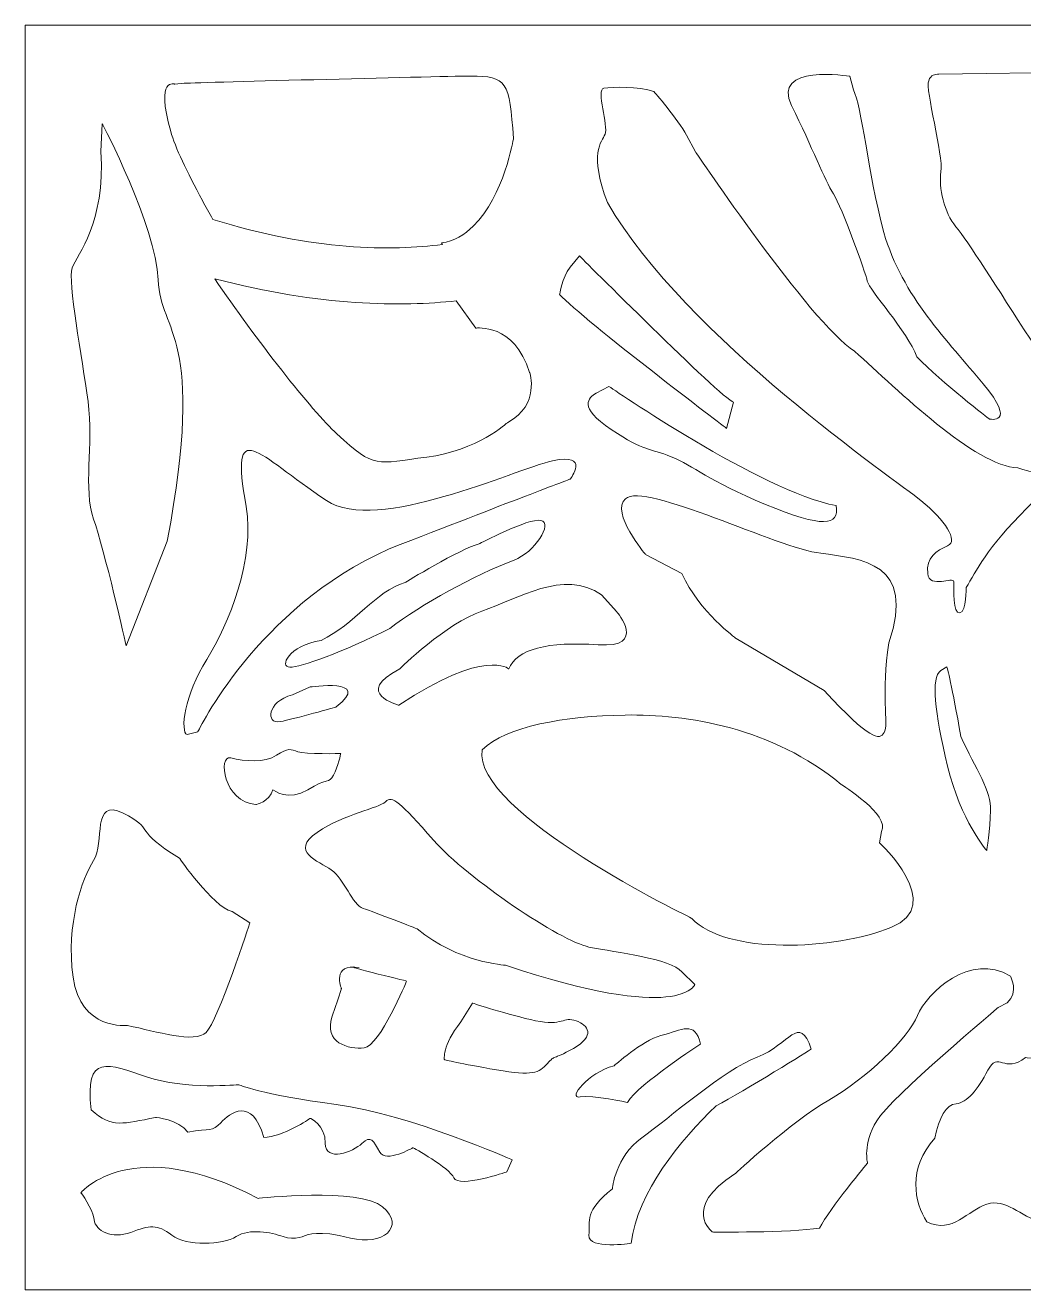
# Model space of a CAD drawing. Header units: centimetres. Extents: x -17.7 to -1.9, y -4 to 9.5.
# Drawn here: x -17.72 to -12.76, y -3.98 to 2.3 of the extents above; entities that cross this region are included whole.
import ezdxf

# ---------------------------------------------------------------- set-up
doc = ezdxf.new("R2010")
doc.units = ezdxf.units.CM
doc.header["$MEASUREMENT"] = 0
doc.layers.add('layer 1', color=7, linetype='Continuous')

msp = doc.modelspace()

# ---------------------------------------------------------------- linework, layer by layer
at = {"layer": 'layer 1', "color": 7, "lineweight": 9}
for points, knots in [([(-10.51266, 2.30344), (-10.51266, 2.30344), (-10.51205, 2.30344), (-10.51205, 2.30344), (-10.51205, 2.30344), (-10.51205, 2.30344), (-1.86675, 2.30344), (-1.86675, 2.30344), (-1.86675, 2.30344), (-1.86675, 2.30344), (-1.86675, -3.98414), (-1.86675, -3.98414), (-1.86675, -3.98414), (-1.86675, -3.98414), (-10.51246, -3.98414), (-10.51246, -3.98414), (-10.51246, -3.98414), (-10.51246, -3.98414), (-10.51266, -3.98414), (-10.51266, -3.98414), (-10.51266, -3.98414), (-10.51266, -3.98414), (-17.72387, -3.98414), (-17.72387, -3.98414), (-17.72387, -3.98414), (-17.72387, -3.98414), (-17.72387, 2.30344), (-17.72387, 2.30344), (-17.72387, 2.30344), (-17.72387, 2.30344), (-10.51266, 2.30344), (-10.51266, 2.30344)], [0, 0, 0, 0, 0.1111111, 0.1111111, 0.1111111, 0.1111111, 0.2222222, 0.2222222, 0.2222222, 0.2222222, 0.3333333, 0.3333333, 0.3333333, 0.3333333, 0.4444444, 0.4444444, 0.4444444, 0.4444444, 0.5555556, 0.5555556, 0.5555556, 0.5555556, 0.6666667, 0.6666667, 0.6666667, 0.6666667, 0.7777778, 0.7777778, 0.7777778, 0.7777778, 1, 1, 1, 1]), ([(-13.60629, 1.98319), (-13.60629, 1.98319), (-13.62361, 2.05002), (-13.62361, 2.05002), (-13.62361, 2.05002), (-13.62361, 2.05002), (-14.01762, 2.11267), (-13.91371, 1.90383), (-13.91371, 1.90383), (-13.80979, 1.69498), (-13.74918, 1.53208), (-13.70587, 1.46525), (-13.70587, 1.46525), (-13.66258, 1.39842), (-13.54567, 1.07262), (-13.53701, 1.03085), (-13.53701, 1.03085), (-13.52835, 0.98908), (-13.33784, 0.78024), (-13.29021, 0.65493), (-13.29021, 0.65493), (-13.16465, 0.52545), (-12.93084, 0.34584), (-12.93084, 0.34584), (-12.93084, 0.34584), (-12.93084, 0.34584), (-12.78795, 0.31242), (-12.96114, 0.52127), (-12.96114, 0.52127), (-13.13434, 0.73012), (-13.36382, 0.95567), (-13.45475, 1.27312), (-13.45475, 1.27312), (-13.53701, 1.58638), (-13.56299, 1.89547), (-13.60629, 1.98319)], [0, 0, 0, 0, 0.1, 0.1, 0.1, 0.1, 0.2, 0.2, 0.2, 0.2, 0.3, 0.3, 0.3, 0.3, 0.4, 0.4, 0.4, 0.4, 0.5, 0.5, 0.5, 0.5, 0.6, 0.6, 0.6, 0.6, 0.7, 0.7, 0.7, 0.7, 0.8, 0.8, 0.8, 0.8, 1, 1, 1, 1]), ([(-13.23134, 2.02788), (-13.22076, 2.05975), (-13.20186, 2.05823), (-13.18083, 2.06043), (-13.18083, 2.06043), (-13.18083, 2.06043), (-11.77297, 2.07996), (-11.77297, 2.07996), (-11.77297, 2.07996), (-11.77297, 2.07996), (-11.6854, 2.07344), (-11.83023, 1.82606), (-11.83023, 1.82606), (-12.00199, 1.60147), (-12.1704, 1.40941), (-12.28828, 1.13274), (-12.28828, 1.13274), (-12.40617, 0.85606), (-12.43985, 0.66401), (-12.46342, 0.62169), (-12.46342, 0.62169), (-12.48699, 0.57937), (-12.4971, 0.53055), (-12.4971, 0.53055), (-12.4971, 0.53055), (-12.4971, 0.53055), (-12.56446, 0.49149), (-12.72613, 0.74213), (-12.72613, 0.74213), (-12.88781, 0.99276), (-13.03936, 1.23363), (-13.09662, 1.302), (-13.09662, 1.302), (-13.15388, 1.37035), (-13.1842, 1.49731), (-13.17072, 1.57542), (-13.17072, 1.57542), (-13.15724, 1.65355), (-13.25155, 1.98882), (-13.23134, 2.02788)], [0, 0, 0, 0, 0.0909091, 0.0909091, 0.0909091, 0.0909091, 0.1818182, 0.1818182, 0.1818182, 0.1818182, 0.2727273, 0.2727273, 0.2727273, 0.2727273, 0.3636364, 0.3636364, 0.3636364, 0.3636364, 0.4545455, 0.4545455, 0.4545455, 0.4545455, 0.5454545, 0.5454545, 0.5454545, 0.5454545, 0.6363636, 0.6363636, 0.6363636, 0.6363636, 0.7272727, 0.7272727, 0.7272727, 0.7272727, 0.8181818, 0.8181818, 0.8181818, 0.8181818, 1, 1, 1, 1]), ([(-16.98015, 2.01054), (-16.98015, 2.01054), (-16.93353, 2.01553), (-16.93353, 2.01553), (-16.93353, 2.01553), (-16.93353, 2.01553), (-15.69019, 2.05052), (-15.50887, 2.05052), (-15.50887, 2.05052), (-15.32755, 2.05052), (-15.3172, 2.02553), (-15.29647, 1.74066), (-15.29647, 1.74066), (-15.29647, 1.74066), (-15.34355, 1.4532), (-15.49625, 1.30445), (-15.49625, 1.30445), (-15.53978, 1.26205), (-15.59187, 1.23089), (-15.65393, 1.22091), (-15.65393, 1.22091), (-15.65393, 1.22091), (-15.64952, 1.21374), (-15.64952, 1.21374), (-15.64952, 1.21374), (-15.90097, 1.18132), (-16.29223, 1.18097), (-16.7911, 1.33828), (-16.7911, 1.33828), (-16.80927, 1.37036), (-16.82676, 1.40186), (-16.84342, 1.43254), (-16.84342, 1.43254), (-16.92014, 1.57388), (-16.97877, 1.69743), (-17.00088, 1.77565), (-17.00088, 1.77565), (-17.07859, 2.05052), (-16.98015, 2.01054), (-16.98015, 2.01054)], [0, 0, 0, 0, 0.0909091, 0.0909091, 0.0909091, 0.0909091, 0.1818182, 0.1818182, 0.1818182, 0.1818182, 0.2727273, 0.2727273, 0.2727273, 0.2727273, 0.3636364, 0.3636364, 0.3636364, 0.3636364, 0.4545455, 0.4545455, 0.4545455, 0.4545455, 0.5454545, 0.5454545, 0.5454545, 0.5454545, 0.6363636, 0.6363636, 0.6363636, 0.6363636, 0.7272727, 0.7272727, 0.7272727, 0.7272727, 0.8181818, 0.8181818, 0.8181818, 0.8181818, 1, 1, 1, 1]), ([(-14.43629, 1.75623), (-14.43629, 1.75623), (-14.39082, 1.67375), (-14.39082, 1.67375), (-14.39082, 1.67375), (-14.39082, 1.67375), (-13.82479, 0.82884), (-13.60062, 0.68259), (-13.60062, 0.68259), (-13.38205, 0.4876), (-13.00096, 0.10845), (-12.78799, 0.10304), (-12.78799, 0.10304), (-12.65348, 0.04889), (-12.54139, 0.10307), (-12.74315, -0.09734), (-12.74315, -0.09734), (-12.94491, -0.29776), (-12.99534, -0.41149), (-13.04578, -0.49274), (-13.04578, -0.49274), (-13.04578, -0.49274), (-13.04238, -0.61041), (-13.07694, -0.61875), (-13.07694, -0.61875), (-13.1115, -0.62711), (-13.10718, -0.49349), (-13.10718, -0.46426), (-13.10718, -0.46426), (-13.10718, -0.43502), (-13.22816, -0.50184), (-13.2368, -0.42251), (-13.2368, -0.42251), (-13.24545, -0.34317), (-13.19361, -0.30976), (-13.13743, -0.28471), (-13.13743, -0.28471), (-13.08126, -0.25966), (-13.15039, -0.15946), (-13.27136, -0.05924), (-13.27136, -0.05924), (-13.39233, 0.04097), (-14.43629, 0.74678), (-14.82942, 1.4216), (-14.82942, 1.4216), (-14.92192, 1.667), (-14.85833, 1.72277), (-14.84098, 1.76181), (-14.84098, 1.76181), (-14.82364, 1.80085), (-14.88723, 1.9849), (-14.84676, 1.99047), (-14.84676, 1.99047), (-14.80629, 1.99605), (-14.67333, 2.00162), (-14.59817, 1.97374), (-14.59817, 1.97374), (-14.59817, 1.97374), (-14.47676, 1.83431), (-14.43629, 1.75623)], [0, 0, 0, 0, 0.0625, 0.0625, 0.0625, 0.0625, 0.125, 0.125, 0.125, 0.125, 0.1875, 0.1875, 0.1875, 0.1875, 0.25, 0.25, 0.25, 0.25, 0.3125, 0.3125, 0.3125, 0.3125, 0.375, 0.375, 0.375, 0.375, 0.4375, 0.4375, 0.4375, 0.4375, 0.5, 0.5, 0.5, 0.5, 0.5625, 0.5625, 0.5625, 0.5625, 0.625, 0.625, 0.625, 0.625, 0.6875, 0.6875, 0.6875, 0.6875, 0.75, 0.75, 0.75, 0.75, 0.8125, 0.8125, 0.8125, 0.8125, 0.875, 0.875, 0.875, 0.875, 1, 1, 1, 1]), ([(-17.34766, 1.67601), (-17.34766, 1.67601), (-17.34103, 1.81421), (-17.34103, 1.81421), (-17.34103, 1.81421), (-17.34103, 1.81421), (-17.0741, 1.30757), (-17.06311, 1.03705), (-17.06311, 1.03705), (-17.05212, 0.76653), (-16.82355, 0.77464), (-17.01797, -0.26121), (-17.01797, -0.26121), (-17.01797, -0.26121), (-17.22223, -0.78188), (-17.22223, -0.78188), (-17.22223, -0.78188), (-17.22223, -0.78188), (-17.33014, -0.30445), (-17.38408, -0.15217), (-17.38408, -0.15217), (-17.43802, 0.00012), (-17.38259, 0.21246), (-17.41192, 0.43297), (-17.41192, 0.43297), (-17.44125, 0.65348), (-17.51478, 1.02962), (-17.49016, 1.09784), (-17.49016, 1.09784), (-17.46555, 1.16607), (-17.32494, 1.31727), (-17.34766, 1.67601)], [0, 0, 0, 0, 0.1111111, 0.1111111, 0.1111111, 0.1111111, 0.2222222, 0.2222222, 0.2222222, 0.2222222, 0.3333333, 0.3333333, 0.3333333, 0.3333333, 0.4444444, 0.4444444, 0.4444444, 0.4444444, 0.5555556, 0.5555556, 0.5555556, 0.5555556, 0.6666667, 0.6666667, 0.6666667, 0.6666667, 0.7777778, 0.7777778, 0.7777778, 0.7777778, 1, 1, 1, 1]), ([(-15.01463, 1.10019), (-15.01463, 1.10019), (-14.96784, 1.15662), (-14.96784, 1.15662), (-14.96784, 1.15662), (-14.96784, 1.15662), (-14.26587, 0.45123), (-14.20153, 0.42866), (-14.20153, 0.42866), (-14.20153, 0.42866), (-14.23662, 0.29887), (-14.23662, 0.29887), (-14.23662, 0.29887), (-14.23662, 0.29887), (-14.94444, 0.83496), (-15.06728, 0.96476), (-15.06728, 0.96476), (-15.06728, 0.96476), (-15.05558, 1.0494), (-15.01463, 1.10019)], [0, 0, 0, 0, 0.1666667, 0.1666667, 0.1666667, 0.1666667, 0.3333333, 0.3333333, 0.3333333, 0.3333333, 0.5, 0.5, 0.5, 0.5, 0.6666667, 0.6666667, 0.6666667, 0.6666667, 1, 1, 1, 1]), ([(-15.5817, 0.93309), (-15.5817, 0.93309), (-15.48289, 0.79783), (-15.48289, 0.79783), (-15.48289, 0.79783), (-15.48289, 0.79783), (-15.29231, 0.82438), (-15.21608, 0.57656), (-15.21608, 0.57656), (-15.21608, 0.57656), (-15.16163, 0.41725), (-15.32498, 0.32874), (-15.32498, 0.32874), (-15.32498, 0.32874), (-15.47744, 0.18713), (-15.72791, 0.15615), (-15.72791, 0.15615), (-15.97838, 0.12517), (-15.98382, 0.0942), (-16.17439, 0.27121), (-16.17439, 0.27121), (-16.29897, 0.38692), (-16.57941, 0.74278), (-16.78154, 1.04337), (-16.78154, 1.04337), (-16.25722, 0.90408), (-15.84599, 0.90438), (-15.5817, 0.93309)], [0, 0, 0, 0, 0.125, 0.125, 0.125, 0.125, 0.25, 0.25, 0.25, 0.25, 0.375, 0.375, 0.375, 0.375, 0.5, 0.5, 0.5, 0.5, 0.625, 0.625, 0.625, 0.625, 0.75, 0.75, 0.75, 0.75, 1, 1, 1, 1]), ([(-14.88594, 0.47381), (-14.88594, 0.47381), (-14.8216, 0.50766), (-14.8216, 0.50766), (-14.8216, 0.50766), (-14.8216, 0.50766), (-14.06113, -0.01714), (-13.6926, -0.08486), (-13.6926, -0.08486), (-13.67505, -0.18644), (-13.75695, -0.19772), (-14.04358, -0.07922), (-14.04358, -0.07922), (-14.33022, 0.03929), (-14.40042, 0.11265), (-14.51156, 0.15779), (-14.51156, 0.15779), (-14.6227, 0.20294), (-14.64025, 0.18037), (-14.80989, 0.29322), (-14.80989, 0.29322), (-14.97954, 0.40609), (-14.92104, 0.45123), (-14.88594, 0.47381)], [0, 0, 0, 0, 0.1428571, 0.1428571, 0.1428571, 0.1428571, 0.2857143, 0.2857143, 0.2857143, 0.2857143, 0.4285714, 0.4285714, 0.4285714, 0.4285714, 0.5714286, 0.5714286, 0.5714286, 0.5714286, 0.7142857, 0.7142857, 0.7142857, 0.7142857, 1, 1, 1, 1]), ([(-16.91927, -1.22352), (-16.91927, -1.22352), (-16.86596, -1.21065), (-16.86596, -1.21065), (-16.86596, -1.21065), (-16.86596, -1.21065), (-16.57723, -0.59671), (-15.91533, -0.30049), (-15.91533, -0.30049), (-15.32006, -0.06867), (-15.01354, 0.04725), (-15.01354, 0.04725), (-15.01354, 0.04725), (-15.01354, 0.04725), (-14.91139, 0.18033), (-15.1024, 0.1374), (-15.1024, 0.1374), (-15.2934, 0.09447), (-15.9757, -0.22744), (-16.22628, -0.06007), (-16.22628, -0.06007), (-16.57774, 0.17467), (-16.70642, 0.37177), (-16.62608, -0.09013), (-16.62608, -0.09013), (-16.58115, -0.34838), (-16.71048, -0.67399), (-16.82154, -0.85002), (-16.82154, -0.85002), (-16.93259, -1.02605), (-16.95481, -1.21063), (-16.91927, -1.22352)], [0, 0, 0, 0, 0.1111111, 0.1111111, 0.1111111, 0.1111111, 0.2222222, 0.2222222, 0.2222222, 0.2222222, 0.3333333, 0.3333333, 0.3333333, 0.3333333, 0.4444444, 0.4444444, 0.4444444, 0.4444444, 0.5555556, 0.5555556, 0.5555556, 0.5555556, 0.6666667, 0.6666667, 0.6666667, 0.6666667, 0.7777778, 0.7777778, 0.7777778, 0.7777778, 1, 1, 1, 1]), ([(-14.7397, -0.051), (-14.64833, 0.03714), (-13.97515, -0.30034), (-13.76865, -0.32187), (-13.76865, -0.32187), (-13.56391, -0.35009), (-13.29482, -0.36702), (-13.42937, -0.76768), (-13.42937, -0.76768), (-13.47031, -1.01597), (-13.42937, -1.17398), (-13.45277, -1.21348), (-13.45277, -1.21348), (-13.47616, -1.25298), (-13.52296, -1.25298), (-13.7511, -1.00469), (-13.7511, -1.00469), (-13.7511, -1.00469), (-14.18983, -0.7451), (-14.18983, -0.7451), (-14.18983, -0.7451), (-14.18983, -0.7451), (-14.37117, -0.61531), (-14.45891, -0.42345), (-14.45891, -0.42345), (-14.45891, -0.42345), (-14.64025, -0.32751), (-14.64025, -0.32751), (-14.64025, -0.32751), (-14.64025, -0.32751), (-14.81574, -0.11872), (-14.7397, -0.051)], [0, 0, 0, 0, 0.1111111, 0.1111111, 0.1111111, 0.1111111, 0.2222222, 0.2222222, 0.2222222, 0.2222222, 0.3333333, 0.3333333, 0.3333333, 0.3333333, 0.4444444, 0.4444444, 0.4444444, 0.4444444, 0.5555556, 0.5555556, 0.5555556, 0.5555556, 0.6666667, 0.6666667, 0.6666667, 0.6666667, 0.7777778, 0.7777778, 0.7777778, 0.7777778, 1, 1, 1, 1]), ([(-15.91087, -0.69547), (-16.14631, -0.81569), (-16.35512, -0.88865), (-16.40842, -0.88865), (-16.40842, -0.88865), (-16.46172, -0.88865), (-16.41729, -0.78133), (-16.25293, -0.75557), (-16.25293, -0.75557), (-16.08412, -0.67401), (-15.98196, -0.51089), (-15.83536, -0.46794), (-15.83536, -0.46794), (-15.83536, -0.46794), (-15.56438, -0.30049), (-15.46665, -0.27473), (-15.46665, -0.27473), (-15.46665, -0.27473), (-15.22232, -0.14593), (-15.16013, -0.15882), (-15.16013, -0.15882), (-15.09794, -0.17171), (-15.19124, -0.31768), (-15.2934, -0.35631), (-15.2934, -0.35631), (-15.49118, -0.43108), (-15.75588, -0.57634), (-15.91087, -0.69547)], [0, 0, 0, 0, 0.125, 0.125, 0.125, 0.125, 0.25, 0.25, 0.25, 0.25, 0.375, 0.375, 0.375, 0.375, 0.5, 0.5, 0.5, 0.5, 0.625, 0.625, 0.625, 0.625, 0.75, 0.75, 0.75, 0.75, 1, 1, 1, 1]), ([(-14.85807, -0.52804), (-14.85807, -0.52804), (-14.78256, -0.6139), (-14.78256, -0.6139), (-14.78256, -0.6139), (-14.78256, -0.6139), (-14.62707, -0.7942), (-14.87583, -0.77704), (-14.87583, -0.77704), (-15.12459, -0.75987), (-15.28008, -0.7985), (-15.32006, -0.89725), (-15.32006, -0.89725), (-15.32006, -0.89725), (-15.43557, -0.78991), (-15.86646, -1.07755), (-15.86646, -1.07755), (-15.86646, -1.07755), (-16.09745, -1.01746), (-15.86201, -0.89725), (-15.86201, -0.89725), (-15.86201, -0.89725), (-15.63101, -0.6697), (-15.45333, -0.6096), (-15.45333, -0.6096), (-15.27564, -0.5495), (-15.0491, -0.39926), (-14.85807, -0.52804)], [0, 0, 0, 0, 0.125, 0.125, 0.125, 0.125, 0.25, 0.25, 0.25, 0.25, 0.375, 0.375, 0.375, 0.375, 0.5, 0.5, 0.5, 0.5, 0.625, 0.625, 0.625, 0.625, 0.75, 0.75, 0.75, 0.75, 1, 1, 1, 1]), ([(-16.39509, -1.02605), (-16.39509, -1.02605), (-16.31069, -0.9874), (-16.31069, -0.9874), (-16.31069, -0.9874), (-16.31069, -0.9874), (-15.99084, -0.94017), (-16.17741, -1.08614), (-16.17741, -1.08614), (-16.17741, -1.08614), (-16.38622, -1.14626), (-16.45728, -1.15913), (-16.45728, -1.15913), (-16.52835, -1.172), (-16.52393, -1.0604), (-16.39509, -1.02605)], [0, 0, 0, 0, 0.2, 0.2, 0.2, 0.2, 0.4, 0.4, 0.4, 0.4, 0.6, 0.6, 0.6, 0.6, 1, 1, 1, 1]), ([(-13.17184, -0.90568), (-13.17184, -0.90568), (-13.1413, -0.88727), (-13.1413, -0.88727), (-13.1413, -0.88727), (-13.1413, -0.88727), (-13.11458, -0.97933), (-13.07259, -1.23343), (-13.07259, -1.23343), (-12.99624, -1.39546), (-12.9199, -1.50593), (-12.92371, -1.60168), (-12.92371, -1.60168), (-12.92753, -1.69742), (-12.9428, -1.80054), (-12.9428, -1.80054), (-12.9428, -1.80054), (-12.9428, -1.80054), (-13.07259, -1.65323), (-13.13748, -1.38073), (-13.13748, -1.38073), (-13.20238, -1.10822), (-13.22146, -0.94251), (-13.17184, -0.90568)], [0, 0, 0, 0, 0.1428571, 0.1428571, 0.1428571, 0.1428571, 0.2857143, 0.2857143, 0.2857143, 0.2857143, 0.4285714, 0.4285714, 0.4285714, 0.4285714, 0.5714286, 0.5714286, 0.5714286, 0.5714286, 0.7142857, 0.7142857, 0.7142857, 0.7142857, 1, 1, 1, 1]), ([(-13.46662, -1.70564), (-13.46662, -1.70564), (-13.47715, -1.76152), (-13.47715, -1.76152), (-13.47715, -1.76152), (-13.47715, -1.76152), (-13.14014, -2.0714), (-13.41923, -2.18315), (-13.41923, -2.18315), (-13.69832, -2.29491), (-14.24072, -2.32031), (-14.40923, -2.13744), (-14.40923, -2.13744), (-14.40923, -2.13744), (-15.50454, -1.60912), (-15.45188, -1.29924), (-15.45188, -1.29924), (-15.33076, -1.1824), (-15.0464, -1.13161), (-14.74098, -1.12653), (-14.74098, -1.12653), (-14.43555, -1.12144), (-14.00901, -1.18748), (-13.66673, -1.47196), (-13.66673, -1.47196), (-13.66673, -1.47196), (-13.41923, -1.62436), (-13.46662, -1.70564)], [0, 0, 0, 0, 0.125, 0.125, 0.125, 0.125, 0.25, 0.25, 0.25, 0.25, 0.375, 0.375, 0.375, 0.375, 0.5, 0.5, 0.5, 0.5, 0.625, 0.625, 0.625, 0.625, 0.75, 0.75, 0.75, 0.75, 1, 1, 1, 1]), ([(-16.1552, -1.31797), (-16.1552, -1.31797), (-16.33288, -1.32229), (-16.36842, -1.3094), (-16.36842, -1.3094), (-16.40396, -1.29651), (-16.41729, -1.28793), (-16.47504, -1.32656), (-16.47504, -1.32656), (-16.5328, -1.3652), (-16.63498, -1.3566), (-16.70161, -1.33944), (-16.70161, -1.33944), (-16.76823, -1.32227), (-16.73713, -1.56271), (-16.57721, -1.57128), (-16.57721, -1.57128), (-16.57721, -1.57128), (-16.5106, -1.55841), (-16.49282, -1.4983), (-16.49282, -1.4983), (-16.49282, -1.4983), (-16.41287, -1.55841), (-16.31958, -1.4983), (-16.31958, -1.4983), (-16.22628, -1.43818), (-16.21295, -1.46824), (-16.19074, -1.42531), (-16.19074, -1.42531), (-16.16852, -1.38238), (-16.1552, -1.31797), (-16.1552, -1.31797)], [0, 0, 0, 0, 0.1111111, 0.1111111, 0.1111111, 0.1111111, 0.2222222, 0.2222222, 0.2222222, 0.2222222, 0.3333333, 0.3333333, 0.3333333, 0.3333333, 0.4444444, 0.4444444, 0.4444444, 0.4444444, 0.5555556, 0.5555556, 0.5555556, 0.5555556, 0.6666667, 0.6666667, 0.6666667, 0.6666667, 0.7777778, 0.7777778, 0.7777778, 0.7777778, 1, 1, 1, 1]), ([(-16.69563, -2.10363), (-16.69563, -2.10363), (-16.60679, -2.15944), (-16.60679, -2.15944), (-16.60679, -2.15944), (-16.60679, -2.15944), (-16.76669, -2.64888), (-16.82445, -2.70467), (-16.82445, -2.70467), (-16.8822, -2.76048), (-17.06877, -2.70038), (-17.21537, -2.67032), (-17.21537, -2.67032), (-17.21537, -2.67032), (-17.45081, -2.69608), (-17.48635, -2.4299), (-17.48635, -2.4299), (-17.52189, -2.16372), (-17.44194, -1.94049), (-17.38418, -1.85033), (-17.38418, -1.85033), (-17.32643, -1.76018), (-17.39751, -1.53695), (-17.23758, -1.61421), (-17.23758, -1.61421), (-17.07766, -1.69148), (-17.18872, -1.70007), (-16.95772, -1.83744), (-16.95772, -1.83744), (-16.95772, -1.83744), (-16.79336, -2.07786), (-16.69563, -2.10363)], [0, 0, 0, 0, 0.1111111, 0.1111111, 0.1111111, 0.1111111, 0.2222222, 0.2222222, 0.2222222, 0.2222222, 0.3333333, 0.3333333, 0.3333333, 0.3333333, 0.4444444, 0.4444444, 0.4444444, 0.4444444, 0.5555556, 0.5555556, 0.5555556, 0.5555556, 0.6666667, 0.6666667, 0.6666667, 0.6666667, 0.7777778, 0.7777778, 0.7777778, 0.7777778, 1, 1, 1, 1]), ([(-14.45891, -2.40418), (-14.45891, -2.40418), (-14.39457, -2.46625), (-14.39457, -2.46625), (-14.39457, -2.46625), (-14.39457, -2.46625), (-14.46476, -2.66376), (-15.33637, -2.37032), (-15.33637, -2.37032), (-15.33637, -2.37032), (-15.57036, -2.35903), (-15.7751, -2.18974), (-15.7751, -2.18974), (-15.7751, -2.18974), (-15.99153, -2.10509), (-16.04418, -2.08816), (-16.04418, -2.08816), (-16.09683, -2.07123), (-16.13777, -1.94144), (-16.20212, -1.8963), (-16.20212, -1.8963), (-16.26647, -1.85115), (-16.41271, -1.80601), (-16.27232, -1.71007), (-16.27232, -1.71007), (-16.13193, -1.61414), (-15.96814, -1.59157), (-15.93304, -1.55771), (-15.93304, -1.55771), (-15.89794, -1.52385), (-15.86284, -1.55771), (-15.6932, -1.74958), (-15.6932, -1.74958), (-15.52356, -1.94144), (-15.06143, -2.25181), (-14.92104, -2.28003), (-14.92104, -2.28003), (-14.78065, -2.30824), (-14.51741, -2.33646), (-14.45891, -2.40418)], [0, 0, 0, 0, 0.0909091, 0.0909091, 0.0909091, 0.0909091, 0.1818182, 0.1818182, 0.1818182, 0.1818182, 0.2727273, 0.2727273, 0.2727273, 0.2727273, 0.3636364, 0.3636364, 0.3636364, 0.3636364, 0.4545455, 0.4545455, 0.4545455, 0.4545455, 0.5454545, 0.5454545, 0.5454545, 0.5454545, 0.6363636, 0.6363636, 0.6363636, 0.6363636, 0.7272727, 0.7272727, 0.7272727, 0.7272727, 0.8181818, 0.8181818, 0.8181818, 0.8181818, 1, 1, 1, 1]), ([(-12.84102, -2.55706), (-12.84102, -2.55706), (-12.88667, -2.58153), (-12.88667, -2.58153), (-12.88667, -2.58153), (-12.88667, -2.58153), (-13.41924, -3.02679), (-13.49025, -3.14422), (-13.49025, -3.14422), (-13.56126, -3.26165), (-13.5359, -3.35461), (-13.5359, -3.35461), (-13.5359, -3.35461), (-13.5359, -3.35461), (-13.72357, -3.57969), (-13.77429, -3.67755), (-13.77429, -3.67755), (-13.92138, -3.70202), (-14.30686, -3.69712), (-14.30686, -3.69712), (-14.30686, -3.69712), (-14.30686, -3.69712), (-14.46409, -3.57969), (-14.19527, -3.40843), (-14.19527, -3.40843), (-14.19527, -3.40843), (-13.91631, -3.14911), (-13.72864, -3.04146), (-13.72864, -3.04146), (-13.54097, -2.93382), (-13.33302, -2.73321), (-13.28737, -2.62067), (-13.28737, -2.62067), (-13.24172, -2.50813), (-13.02362, -2.30263), (-12.82581, -2.42495), (-12.82581, -2.42495), (-12.82581, -2.42495), (-12.78016, -2.50324), (-12.84102, -2.55706)], [0, 0, 0, 0, 0.0909091, 0.0909091, 0.0909091, 0.0909091, 0.1818182, 0.1818182, 0.1818182, 0.1818182, 0.2727273, 0.2727273, 0.2727273, 0.2727273, 0.3636364, 0.3636364, 0.3636364, 0.3636364, 0.4545455, 0.4545455, 0.4545455, 0.4545455, 0.5454545, 0.5454545, 0.5454545, 0.5454545, 0.6363636, 0.6363636, 0.6363636, 0.6363636, 0.7272727, 0.7272727, 0.7272727, 0.7272727, 0.8181818, 0.8181818, 0.8181818, 0.8181818, 1, 1, 1, 1]), ([(-15.82778, -2.44927), (-15.82778, -2.44927), (-15.96064, -2.77186), (-16.03842, -2.78126), (-16.03842, -2.78126), (-16.1162, -2.79065), (-16.24258, -2.75618), (-16.19721, -2.62465), (-16.19721, -2.62465), (-16.15185, -2.49312), (-16.15185, -2.48684), (-16.15185, -2.48684), (-16.15185, -2.48684), (-16.15185, -2.48684), (-16.2037, -2.35843), (-16.06435, -2.3835), (-16.06435, -2.3835), (-16.2037, -2.35843), (-15.82778, -2.44927), (-15.82778, -2.44927)], [0, 0, 0, 0, 0.1666667, 0.1666667, 0.1666667, 0.1666667, 0.3333333, 0.3333333, 0.3333333, 0.3333333, 0.5, 0.5, 0.5, 0.5, 0.6666667, 0.6666667, 0.6666667, 0.6666667, 1, 1, 1, 1]), ([(-15.55899, -2.65285), (-15.55899, -2.65285), (-15.50066, -2.55889), (-15.50066, -2.55889), (-15.50066, -2.55889), (-15.50066, -2.55889), (-15.31917, -2.61837), (-15.18631, -2.64657), (-15.18631, -2.64657), (-15.05344, -2.67477), (-15.04696, -2.62465), (-14.98538, -2.64657), (-14.98538, -2.64657), (-14.92381, -2.6685), (-14.88815, -2.72176), (-14.99834, -2.78439), (-14.99834, -2.78439), (-15.10853, -2.84703), (-15.08584, -2.81259), (-15.12797, -2.85956), (-15.12797, -2.85956), (-15.1701, -2.90653), (-15.19926, -2.9222), (-15.38074, -2.89088), (-15.38074, -2.89088), (-15.56223, -2.85956), (-15.64, -2.84076), (-15.64, -2.84076), (-15.64, -2.84076), (-15.64, -2.84076), (-15.65297, -2.77186), (-15.55899, -2.65285)], [0, 0, 0, 0, 0.1111111, 0.1111111, 0.1111111, 0.1111111, 0.2222222, 0.2222222, 0.2222222, 0.2222222, 0.3333333, 0.3333333, 0.3333333, 0.3333333, 0.4444444, 0.4444444, 0.4444444, 0.4444444, 0.5555556, 0.5555556, 0.5555556, 0.5555556, 0.6666667, 0.6666667, 0.6666667, 0.6666667, 0.7777778, 0.7777778, 0.7777778, 0.7777778, 1, 1, 1, 1]), ([(-13.81545, -2.78791), (-13.81545, -2.78791), (-14.14888, -2.9967), (-14.28927, -3.07006), (-14.28927, -3.07006), (-14.46476, -3.23935), (-14.6812, -3.49894), (-14.71045, -3.75288), (-14.71045, -3.75288), (-14.71045, -3.75288), (-14.92689, -3.78674), (-14.92104, -3.71337), (-14.92104, -3.71337), (-14.91519, -3.64001), (-14.94444, -3.59487), (-14.80405, -3.48201), (-14.80405, -3.48201), (-14.80405, -3.48201), (-14.79234, -3.324), (-14.6578, -3.22807), (-14.6578, -3.22807), (-14.52326, -3.13214), (-14.24833, -2.88947), (-14.08453, -2.82741), (-14.08453, -2.82741), (-13.92228, -2.76595), (-13.87737, -2.60867), (-13.81545, -2.78791)], [0, 0, 0, 0, 0.125, 0.125, 0.125, 0.125, 0.25, 0.25, 0.25, 0.25, 0.375, 0.375, 0.375, 0.375, 0.5, 0.5, 0.5, 0.5, 0.625, 0.625, 0.625, 0.625, 0.75, 0.75, 0.75, 0.75, 1, 1, 1, 1]), ([(-14.3661, -2.76339), (-14.3661, -2.76339), (-14.6713, -2.95878), (-14.72957, -3.05247), (-14.72957, -3.05247), (-14.72957, -3.05247), (-14.9016, -3.015), (-14.96542, -3.0257), (-14.96542, -3.0257), (-15.02923, -3.03641), (-14.92657, -2.90525), (-14.79616, -2.87045), (-14.79616, -2.87045), (-14.79616, -2.87045), (-14.65743, -2.74465), (-14.56309, -2.72057), (-14.56309, -2.72057), (-14.45568, -2.69315), (-14.39598, -2.64224), (-14.3661, -2.76339)], [0, 0, 0, 0, 0.1666667, 0.1666667, 0.1666667, 0.1666667, 0.3333333, 0.3333333, 0.3333333, 0.3333333, 0.5, 0.5, 0.5, 0.5, 0.6666667, 0.6666667, 0.6666667, 0.6666667, 1, 1, 1, 1]), ([(-15.33016, -3.39829), (-15.33016, -3.39829), (-15.30349, -3.3382), (-15.30349, -3.3382), (-15.30349, -3.3382), (-15.30349, -3.3382), (-15.80105, -3.11495), (-16.17863, -3.06343), (-16.17863, -3.06343), (-16.55621, -3.01191), (-16.66282, -2.96468), (-16.66282, -2.96468), (-16.66282, -2.96468), (-16.66282, -2.96468), (-16.92935, -2.99044), (-17.12038, -2.92605), (-17.12038, -2.92605), (-17.3114, -2.86165), (-17.43134, -2.80584), (-17.3958, -3.08919), (-17.3958, -3.08919), (-17.29362, -3.18363), (-17.2359, -3.15789), (-17.07596, -3.12784), (-17.07596, -3.12784), (-17.07596, -3.12784), (-16.96044, -3.13639), (-16.91602, -3.2008), (-16.91602, -3.2008), (-16.80053, -3.17934), (-16.79608, -3.2008), (-16.75167, -3.15358), (-16.75167, -3.15358), (-16.70725, -3.10636), (-16.5962, -3.02048), (-16.53845, -3.22656), (-16.53845, -3.22656), (-16.44515, -3.22656), (-16.30744, -3.13211), (-16.30744, -3.13211), (-16.30744, -3.13211), (-16.30744, -3.13211), (-16.23193, -3.16217), (-16.23193, -3.25662), (-16.23193, -3.25662), (-16.23193, -3.35107), (-16.09422, -3.29955), (-16.04979, -3.25662), (-16.04979, -3.25662), (-16.00536, -3.21369), (-15.99206, -3.24373), (-15.96095, -3.29955), (-15.96095, -3.29955), (-15.92985, -3.35537), (-15.79658, -3.27808), (-15.79658, -3.27808), (-15.79658, -3.27808), (-15.79658, -3.27808), (-15.61446, -3.37683), (-15.59224, -3.42835), (-15.59224, -3.42835), (-15.57003, -3.47987), (-15.33016, -3.39829), (-15.33016, -3.39829)], [0, 0, 0, 0, 0.0588235, 0.0588235, 0.0588235, 0.0588235, 0.1176471, 0.1176471, 0.1176471, 0.1176471, 0.1764706, 0.1764706, 0.1764706, 0.1764706, 0.2352941, 0.2352941, 0.2352941, 0.2352941, 0.2941176, 0.2941176, 0.2941176, 0.2941176, 0.3529412, 0.3529412, 0.3529412, 0.3529412, 0.4117647, 0.4117647, 0.4117647, 0.4117647, 0.4705882, 0.4705882, 0.4705882, 0.4705882, 0.5294118, 0.5294118, 0.5294118, 0.5294118, 0.5882353, 0.5882353, 0.5882353, 0.5882353, 0.6470588, 0.6470588, 0.6470588, 0.6470588, 0.7058824, 0.7058824, 0.7058824, 0.7058824, 0.7647059, 0.7647059, 0.7647059, 0.7647059, 0.8235294, 0.8235294, 0.8235294, 0.8235294, 0.8823529, 0.8823529, 0.8823529, 0.8823529, 1, 1, 1, 1]), ([(-12.25266, -3.08866), (-12.25266, -3.08866), (-12.23237, -3.13759), (-12.23237, -3.13759), (-12.23237, -3.13759), (-12.23237, -3.13759), (-12.52148, -3.35288), (-12.53162, -3.4067), (-12.53162, -3.4067), (-12.54177, -3.46053), (-12.56206, -3.64646), (-12.66857, -3.65135), (-12.66857, -3.65135), (-12.78016, -3.6171), (-12.84609, -3.52903), (-12.94246, -3.55839), (-12.94246, -3.55839), (-13.03883, -3.58774), (-13.10984, -3.71007), (-13.24172, -3.64646), (-13.24172, -3.64646), (-13.30258, -3.5486), (-13.33809, -3.38224), (-13.20114, -3.23056), (-13.20114, -3.23056), (-13.18085, -3.12781), (-13.14535, -3.0642), (-13.09463, -3.0593), (-13.09463, -3.0593), (-13.04391, -3.05441), (-12.98811, -2.9908), (-12.93739, -2.89294), (-12.93739, -2.89294), (-12.88667, -2.79509), (-12.85624, -2.91252), (-12.74972, -2.82934), (-12.74972, -2.82934), (-12.74972, -2.82934), (-12.57727, -2.84891), (-12.52148, -2.88805), (-12.52148, -2.88805), (-12.46569, -2.92719), (-12.43525, -2.9957), (-12.37946, -3.00548), (-12.37946, -3.00548), (-12.32367, -3.01527), (-12.25266, -3.08866), (-12.25266, -3.08866)], [0, 0, 0, 0, 0.0769231, 0.0769231, 0.0769231, 0.0769231, 0.1538462, 0.1538462, 0.1538462, 0.1538462, 0.2307692, 0.2307692, 0.2307692, 0.2307692, 0.3076923, 0.3076923, 0.3076923, 0.3076923, 0.3846154, 0.3846154, 0.3846154, 0.3846154, 0.4615385, 0.4615385, 0.4615385, 0.4615385, 0.5384615, 0.5384615, 0.5384615, 0.5384615, 0.6153846, 0.6153846, 0.6153846, 0.6153846, 0.6923077, 0.6923077, 0.6923077, 0.6923077, 0.7692308, 0.7692308, 0.7692308, 0.7692308, 0.8461538, 0.8461538, 0.8461538, 0.8461538, 1, 1, 1, 1]), ([(-17.4472, -3.50181), (-17.4472, -3.50181), (-17.19231, -3.19919), (-16.56603, -3.52996), (-16.56603, -3.52996), (-16.56603, -3.52996), (-16.06351, -3.47367), (-15.94702, -3.57219), (-15.94702, -3.57219), (-15.83052, -3.6707), (-15.94702, -3.76925), (-16.10723, -3.72702), (-16.10723, -3.72702), (-16.26745, -3.68479), (-16.32571, -3.71294), (-16.32571, -3.71294), (-16.32571, -3.71294), (-16.32571, -3.71294), (-16.38397, -3.74111), (-16.44223, -3.71998), (-16.44223, -3.71998), (-16.50049, -3.69885), (-16.60974, -3.67775), (-16.67528, -3.71998), (-16.67528, -3.71998), (-16.74082, -3.76221), (-16.92284, -3.76922), (-16.99568, -3.71294), (-16.99568, -3.71294), (-17.06851, -3.65665), (-17.10496, -3.66363), (-17.19961, -3.69885), (-17.19961, -3.69885), (-17.29426, -3.73407), (-17.3744, -3.69181), (-17.38167, -3.63552), (-17.38167, -3.63552), (-17.38894, -3.57923), (-17.4472, -3.50181), (-17.4472, -3.50181)], [0, 0, 0, 0, 0.0909091, 0.0909091, 0.0909091, 0.0909091, 0.1818182, 0.1818182, 0.1818182, 0.1818182, 0.2727273, 0.2727273, 0.2727273, 0.2727273, 0.3636364, 0.3636364, 0.3636364, 0.3636364, 0.4545455, 0.4545455, 0.4545455, 0.4545455, 0.5454545, 0.5454545, 0.5454545, 0.5454545, 0.6363636, 0.6363636, 0.6363636, 0.6363636, 0.7272727, 0.7272727, 0.7272727, 0.7272727, 0.8181818, 0.8181818, 0.8181818, 0.8181818, 1, 1, 1, 1])]:
    msp.add_open_spline(points, degree=3, knots=knots, dxfattribs=at)

doc.saveas('drawing.dxf')
